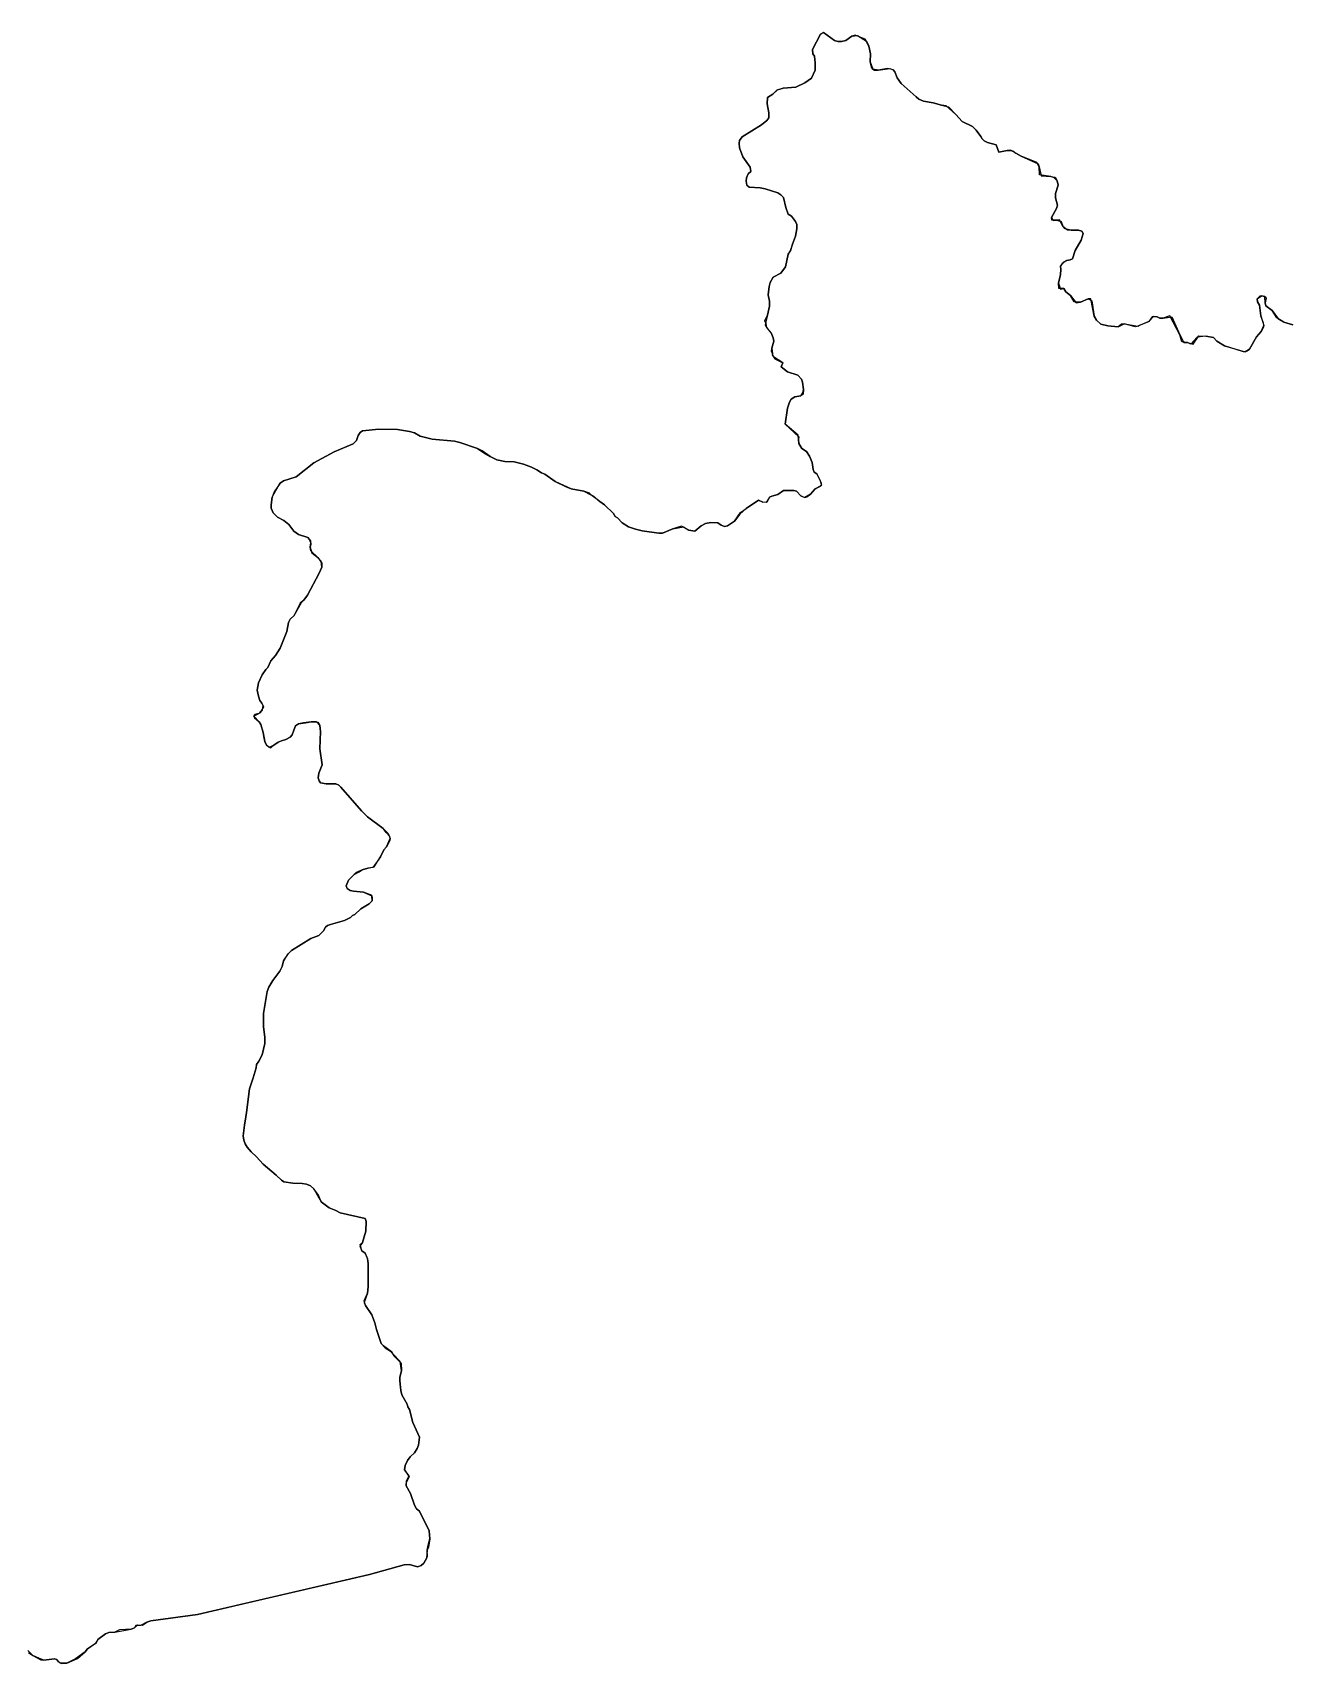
# Model space of a CAD drawing. Extents: x -74 to -34.8, y -33.8 to 5.3.
# Drawn here: x -47.112 to -46.141, y -15.962 to -14.703 of the extents above; entities that cross this region are included whole.
import ezdxf

# ---------------------------------------------------------------- set-up
doc = ezdxf.new("R2010")
doc.units = 0
doc.header["$LTSCALE"] = 2
doc.layers.add('UFEBRASIL', color=7, linetype='Continuous')

msp = doc.modelspace()

# ---------------------------------------------------------------- linework, layer by layer
at = {"layer": 'UFEBRASIL'}
for points in [[(-46.1387, -14.9285), (-46.1457, -14.9265), (-46.151, -14.9231), (-46.1547, -14.9174), (-46.1595, -14.9138), (-46.16, -14.9116), (-46.1604, -14.9067), (-46.1629, -14.9061), (-46.1641, -14.9065), (-46.1664, -14.9084), (-46.1659, -14.9107), (-46.1644, -14.9135), (-46.1635, -14.9216), (-46.1612, -14.9291), (-46.1616, -14.931), (-46.1631, -14.9338), (-46.1669, -14.9379), (-46.1721, -14.9473), (-46.1756, -14.9494), (-46.1768, -14.9494), (-46.1914, -14.9447), (-46.1975, -14.9413), (-46.2, -14.9384), (-46.2058, -14.9372), (-46.2126, -14.938), (-46.2176, -14.9434), (-46.22, -14.9423), (-46.2245, -14.9417), (-46.226, -14.9362), (-46.2337, -14.9215), (-46.2389, -14.9234), (-46.2414, -14.9233), (-46.2436, -14.9223), (-46.2474, -14.9223), (-46.2498, -14.9259), (-46.2585, -14.9295), (-46.2601, -14.93), (-46.269, -14.9279), (-46.2709, -14.9281), (-46.2737, -14.9301), (-46.2816, -14.9294), (-46.2869, -14.9281), (-46.2903, -14.925), (-46.2922, -14.9218), (-46.2947, -14.9086), (-46.2967, -14.9084), (-46.3027, -14.911), (-46.3076, -14.9108), (-46.3103, -14.906), (-46.3139, -14.903), (-46.3155, -14.9006), (-46.3193, -14.9004), (-46.3196, -14.8965), (-46.318, -14.8896), (-46.3179, -14.8859), (-46.3182, -14.8833), (-46.3154, -14.8799), (-46.3131, -14.8788), (-46.3107, -14.8785), (-46.3089, -14.8776), (-46.3069, -14.8711), (-46.3021, -14.8631), (-46.3005, -14.8581), (-46.3017, -14.8563), (-46.3041, -14.8554), (-46.31, -14.8556), (-46.3145, -14.8545), (-46.3162, -14.8524), (-46.3188, -14.8475), (-46.3249, -14.8478), (-46.3251, -14.8456), (-46.3211, -14.8389), (-46.3203, -14.8363), (-46.3219, -14.8306), (-46.322, -14.8273), (-46.32, -14.8209), (-46.3207, -14.8173), (-46.323, -14.815), (-46.3257, -14.814), (-46.3343, -14.8129), (-46.3346, -14.8066), (-46.3364, -14.8033), (-46.3485, -14.7983), (-46.3526, -14.7961), (-46.3568, -14.7937), (-46.3594, -14.794), (-46.3658, -14.7954), (-46.3679, -14.7896), (-46.3744, -14.7879), (-46.377, -14.7866), (-46.3786, -14.7851), (-46.3795, -14.7831), (-46.3831, -14.7783), (-46.386, -14.7756), (-46.3941, -14.7716), (-46.3988, -14.7661), (-46.4063, -14.7596), (-46.4101, -14.759), (-46.4164, -14.7571), (-46.4238, -14.756), (-46.4274, -14.7545), (-46.4296, -14.7527), (-46.4412, -14.7422), (-46.4441, -14.738), (-46.4461, -14.7334), (-46.4474, -14.7317), (-46.4516, -14.7306), (-46.4588, -14.732), (-46.4631, -14.7312), (-46.464, -14.7297), (-46.465, -14.7255), (-46.4649, -14.7193), (-46.466, -14.7136), (-46.469, -14.7082), (-46.4766, -14.7051), (-46.4793, -14.7058), (-46.4838, -14.709), (-46.4873, -14.7099), (-46.49, -14.71), (-46.4926, -14.7091), (-46.5011, -14.703), (-46.5034, -14.7041), (-46.5097, -14.7161), (-46.5092, -14.7195), (-46.5081, -14.7212), (-46.5074, -14.7263), (-46.5075, -14.7321), (-46.5103, -14.7383), (-46.5155, -14.7419), (-46.5224, -14.7451), (-46.5322, -14.746), (-46.5371, -14.7475), (-46.5403, -14.7505), (-46.5442, -14.753), (-46.5445, -14.758), (-46.5434, -14.7649), (-46.5432, -14.7687), (-46.5449, -14.7708), (-46.5489, -14.7742), (-46.5638, -14.7834), (-46.5659, -14.7864), (-46.5663, -14.7884), (-46.5659, -14.792), (-46.5634, -14.799), (-46.5577, -14.807), (-46.5573, -14.8102), (-46.5592, -14.8121), (-46.5605, -14.815), (-46.5608, -14.8177), (-46.5603, -14.8207), (-46.5585, -14.8222), (-46.5499, -14.8228), (-46.546, -14.8236), (-46.5364, -14.8267), (-46.5339, -14.8283), (-46.5319, -14.8303), (-46.5302, -14.8381), (-46.5283, -14.8431), (-46.5258, -14.8447), (-46.5226, -14.8488), (-46.5216, -14.8512), (-46.5217, -14.8546), (-46.5228, -14.8601), (-46.5251, -14.8663), (-46.5269, -14.8715), (-46.5284, -14.8741), (-46.5304, -14.8837), (-46.534, -14.8887), (-46.5399, -14.8919), (-46.5423, -14.896), (-46.5431, -14.899), (-46.5438, -14.9053), (-46.5427, -14.9102), (-46.5428, -14.9141), (-46.5443, -14.9212), (-46.5456, -14.9262), (-46.546, -14.9289), (-46.5441, -14.9318), (-46.5415, -14.9348), (-46.5399, -14.9385), (-46.5394, -14.9413), (-46.5409, -14.9466), (-46.5404, -14.9508), (-46.5408, -14.9516), (-46.5386, -14.9548), (-46.5324, -14.958), (-46.5337, -14.961), (-46.5288, -14.9649), (-46.521, -14.9674), (-46.5181, -14.9705), (-46.5173, -14.9729), (-46.5166, -14.9784), (-46.5168, -14.982), (-46.5187, -14.9835), (-46.5233, -14.9841), (-46.526, -14.986), (-46.5273, -14.9882), (-46.5289, -14.9929), (-46.5308, -15.0053), (-46.5202, -15.0151), (-46.5204, -15.0172), (-46.5201, -15.0202), (-46.5178, -15.0239), (-46.5142, -15.0263), (-46.5119, -15.0299), (-46.5099, -15.0348), (-46.509, -15.0403), (-46.5082, -15.0422), (-46.5063, -15.0436), (-46.5039, -15.0481), (-46.5026, -15.0523), (-46.5036, -15.0534), (-46.5075, -15.0551), (-46.5112, -15.0592), (-46.5155, -15.0618), (-46.5166, -15.0616), (-46.5185, -15.0606), (-46.5219, -15.057), (-46.5241, -15.0564), (-46.5261, -15.0564), (-46.532, -15.0564), (-46.5364, -15.0594), (-46.5409, -15.0608), (-46.5428, -15.0617), (-46.5454, -15.0656), (-46.5478, -15.0655), (-46.5513, -15.0639), (-46.5609, -15.0704), (-46.5657, -15.0748), (-46.5699, -15.08), (-46.5753, -15.0836), (-46.5775, -15.0841), (-46.5801, -15.0831), (-46.5827, -15.0814), (-46.588, -15.0811), (-46.5921, -15.082), (-46.5956, -15.0837), (-46.6003, -15.0878), (-46.605, -15.087), (-46.6106, -15.084), (-46.6175, -15.086), (-46.6254, -15.0895), (-46.6281, -15.0895), (-46.641, -15.0876), (-46.6463, -15.0864), (-46.6515, -15.0846), (-46.6564, -15.0815), (-46.66, -15.0776), (-46.6619, -15.0764), (-46.6633, -15.0742), (-46.6702, -15.0674), (-46.6738, -15.0649), (-46.6806, -15.0598), (-46.6817, -15.0586), (-46.686, -15.057), (-46.6958, -15.0551), (-46.7015, -15.0525), (-46.7083, -15.0495), (-46.7161, -15.0438), (-46.7188, -15.0428), (-46.7225, -15.0404), (-46.7265, -15.0384), (-46.7326, -15.0362), (-46.7398, -15.0344), (-46.7472, -15.0341), (-46.7533, -15.0327), (-46.7585, -15.0303), (-46.7646, -15.0259), (-46.7683, -15.024), (-46.7819, -15.0193), (-46.7859, -15.0184), (-46.8033, -15.0169), (-46.8124, -15.0144), (-46.8168, -15.012), (-46.8206, -15.0108), (-46.8299, -15.0093), (-46.8443, -15.0091), (-46.8569, -15.0103), (-46.8588, -15.0118), (-46.8604, -15.014), (-46.8617, -15.0178), (-46.8642, -15.0204), (-46.8788, -15.0267), (-46.8945, -15.0351), (-46.9083, -15.0459), (-46.9181, -15.049), (-46.9206, -15.0509), (-46.9251, -15.0575), (-46.9266, -15.0617), (-46.9276, -15.0675), (-46.9274, -15.07), (-46.926, -15.0736), (-46.9227, -15.0771), (-46.9176, -15.0797), (-46.9138, -15.0827), (-46.91, -15.0879), (-46.9064, -15.0903), (-46.8992, -15.0928), (-46.8971, -15.0953), (-46.8969, -15.098), (-46.8975, -15.1001), (-46.8961, -15.1046), (-46.8914, -15.1082), (-46.8883, -15.1125), (-46.8884, -15.1156), (-46.8904, -15.1202), (-46.8994, -15.1372), (-46.9022, -15.141), (-46.9052, -15.1434), (-46.9097, -15.1529), (-46.9128, -15.1558), (-46.9141, -15.1583), (-46.9154, -15.1652), (-46.9206, -15.1782), (-46.9241, -15.1837), (-46.9277, -15.1879), (-46.9301, -15.193), (-46.9317, -15.1945), (-46.9344, -15.1988), (-46.9373, -15.205), (-46.9382, -15.2106), (-46.9373, -15.2152), (-46.9362, -15.2184), (-46.9346, -15.2205), (-46.9335, -15.2235), (-46.9352, -15.2266), (-46.9372, -15.2287), (-46.9409, -15.2307), (-46.9403, -15.2319), (-46.9368, -15.2351), (-46.9354, -15.2371), (-46.9336, -15.2431), (-46.9325, -15.2502), (-46.9312, -15.2529), (-46.9277, -15.2551), (-46.9254, -15.2529), (-46.9222, -15.2508), (-46.9196, -15.2497), (-46.9161, -15.2487), (-46.9128, -15.2469), (-46.9112, -15.245), (-46.91, -15.2414), (-46.9086, -15.238), (-46.9063, -15.2366), (-46.9009, -15.2358), (-46.8965, -15.2351), (-46.8915, -15.2353), (-46.89, -15.2378), (-46.8893, -15.2425), (-46.8898, -15.2559), (-46.888, -15.2682), (-46.8908, -15.2746), (-46.8913, -15.2781), (-46.8904, -15.2805), (-46.8893, -15.2822), (-46.885, -15.2829), (-46.8776, -15.2828), (-46.8753, -15.2839), (-46.8737, -15.2854), (-46.8578, -15.3037), (-46.8532, -15.3082), (-46.8411, -15.3174), (-46.8372, -15.3213), (-46.8357, -15.3251), (-46.8359, -15.3265), (-46.8384, -15.3315), (-46.8404, -15.3339), (-46.8432, -15.3393), (-46.8491, -15.3475), (-46.8528, -15.348), (-46.8572, -15.3492), (-46.861, -15.351), (-46.8635, -15.3528), (-46.8678, -15.3573), (-46.8695, -15.3615), (-46.8687, -15.3636), (-46.8664, -15.3652), (-46.864, -15.3657), (-46.8563, -15.3664), (-46.8499, -15.3693), (-46.8494, -15.3708), (-46.8495, -15.3732), (-46.8519, -15.3755), (-46.8583, -15.3793), (-46.8628, -15.3836), (-46.8648, -15.3846), (-46.8663, -15.386), (-46.8709, -15.3884), (-46.8816, -15.3913), (-46.8839, -15.3923), (-46.8856, -15.3935), (-46.8871, -15.3964), (-46.8907, -15.4), (-46.897, -15.4023), (-46.9119, -15.4115), (-46.9151, -15.4148), (-46.9179, -15.4195), (-46.9191, -15.4238), (-46.9208, -15.4274), (-46.9263, -15.4347), (-46.9293, -15.4399), (-46.9305, -15.4431), (-46.9333, -15.4602), (-46.9335, -15.464), (-46.9334, -15.4704), (-46.9324, -15.4783), (-46.9324, -15.4832), (-46.9344, -15.4921), (-46.9369, -15.4969), (-46.9387, -15.4995), (-46.939, -15.5021), (-46.9413, -15.5097), (-46.9442, -15.5182), (-46.9465, -15.5364), (-46.9471, -15.5398), (-46.9482, -15.5462), (-46.9491, -15.5546), (-46.9487, -15.5578), (-46.9476, -15.5608), (-46.9461, -15.5633), (-46.943, -15.567), (-46.9388, -15.5707), (-46.9337, -15.5763), (-46.9236, -15.5849), (-46.9195, -15.5888), (-46.9177, -15.59), (-46.9109, -15.591), (-46.9035, -15.5912), (-46.9003, -15.5918), (-46.8971, -15.5932), (-46.8945, -15.5954), (-46.8906, -15.6023), (-46.8888, -15.6056), (-46.8826, -15.6101), (-46.8776, -15.6121), (-46.8743, -15.614), (-46.8549, -15.6183), (-46.8541, -15.6206), (-46.8545, -15.6281), (-46.8571, -15.6368), (-46.859, -15.6396), (-46.8574, -15.6432), (-46.8549, -15.645), (-46.853, -15.6495), (-46.8526, -15.653), (-46.8525, -15.6711), (-46.8532, -15.6761), (-46.8557, -15.6831), (-46.8547, -15.6854), (-46.8497, -15.6926), (-46.8474, -15.6989), (-46.8463, -15.704), (-46.8425, -15.7147), (-46.8395, -15.7182), (-46.8347, -15.7213), (-46.8328, -15.7243), (-46.8271, -15.73), (-46.827, -15.7358), (-46.8281, -15.7408), (-46.8282, -15.7436), (-46.8275, -15.7512), (-46.8265, -15.7544), (-46.8225, -15.7616), (-46.8219, -15.7638), (-46.8208, -15.7657), (-46.8181, -15.7757), (-46.8131, -15.7872), (-46.8137, -15.7933), (-46.8149, -15.7959), (-46.8168, -15.7993), (-46.8201, -15.8022), (-46.8223, -15.8052), (-46.824, -15.8089), (-46.8245, -15.8123), (-46.821, -15.8178), (-46.8234, -15.8224), (-46.8232, -15.8246), (-46.82, -15.8307), (-46.8169, -15.8397), (-46.8153, -15.8424), (-46.813, -15.8443), (-46.8055, -15.8594), (-46.805, -15.8657), (-46.8061, -15.872), (-46.807, -15.8744), (-46.8075, -15.8808), (-46.8096, -15.8843), (-46.8117, -15.8861), (-46.8144, -15.8872), (-46.8206, -15.8854), (-46.8249, -15.8857), (-46.8516, -15.8931), (-46.9843, -15.924), (-47.0205, -15.9288), (-47.0234, -15.9298), (-47.0283, -15.9324), (-47.032, -15.9324), (-47.0331, -15.9344), (-47.0356, -15.9354), (-47.0446, -15.9359), (-47.0483, -15.9377), (-47.0528, -15.9379), (-47.0553, -15.9389), (-47.0614, -15.9434), (-47.0635, -15.9466), (-47.0693, -15.9505), (-47.0712, -15.9529), (-47.0785, -15.9582), (-47.0852, -15.9615), (-47.0907, -15.9612), (-47.0916, -15.9606), (-47.0929, -15.9588), (-47.0948, -15.9581), (-47.1029, -15.9592), (-47.1069, -15.9578), (-47.1116, -15.9556), (-47.1153, -15.9518)], [(-47.1148, -15.9533), (-47.1116, -15.9556), (-47.1054, -15.9589), (-47.1029, -15.9592), (-47.0948, -15.9581), (-47.0929, -15.9588), (-47.0907, -15.9612), (-47.0891, -15.9617), (-47.0852, -15.9615), (-47.0769, -15.958), (-47.0712, -15.9529), (-47.0693, -15.9505), (-47.0624, -15.9455), (-47.0614, -15.9434), (-47.0553, -15.9389), (-47.0528, -15.9379), (-47.0483, -15.9377), (-47.0427, -15.9365), (-47.0356, -15.9354), (-47.0331, -15.9344), (-47.0305, -15.932), (-47.0269, -15.9322), (-47.0234, -15.9298), (-47.0205, -15.9288), (-46.9843, -15.924), (-46.9525, -15.9166), (-46.9294, -15.9112), (-46.8516, -15.8931), (-46.8249, -15.8857), (-46.8206, -15.8854), (-46.8181, -15.8861), (-46.8144, -15.8872), (-46.8117, -15.8861), (-46.8096, -15.8843), (-46.8069, -15.8792), (-46.807, -15.8744), (-46.8062, -15.8705), (-46.805, -15.8657), (-46.8055, -15.8594), (-46.813, -15.8443), (-46.8153, -15.8424), (-46.8169, -15.8397), (-46.82, -15.8307), (-46.8232, -15.8246), (-46.8231, -15.8209), (-46.821, -15.8169), (-46.8245, -15.8123), (-46.824, -15.8089), (-46.8223, -15.8052), (-46.8201, -15.8022), (-46.8168, -15.7993), (-46.8149, -15.7959), (-46.8137, -15.7933), (-46.8131, -15.7872), (-46.8181, -15.7757), (-46.8208, -15.7657), (-46.8219, -15.7638), (-46.8225, -15.7616), (-46.8265, -15.7544), (-46.8275, -15.7512), (-46.8277, -15.7485), (-46.8282, -15.7436), (-46.8281, -15.7408), (-46.827, -15.7358), (-46.8278, -15.7287), (-46.8333, -15.723), (-46.8347, -15.7213), (-46.8398, -15.7173), (-46.8425, -15.7147), (-46.8463, -15.704), (-46.8474, -15.6989), (-46.8497, -15.6926), (-46.8547, -15.6854), (-46.8558, -15.6818), (-46.8532, -15.6761), (-46.8525, -15.6711), (-46.8526, -15.653), (-46.8531, -15.6491), (-46.8549, -15.645), (-46.8574, -15.6432), (-46.8587, -15.6384), (-46.8571, -15.6368), (-46.8545, -15.6281), (-46.8541, -15.6206), (-46.8549, -15.6183), (-46.8743, -15.614), (-46.8776, -15.6121), (-46.8826, -15.6101), (-46.8888, -15.6056), (-46.891, -15.6003), (-46.8945, -15.5954), (-46.8971, -15.5932), (-46.9003, -15.5918), (-46.9035, -15.5912), (-46.9109, -15.591), (-46.9177, -15.59), (-46.9195, -15.5888), (-46.9236, -15.5849), (-46.9337, -15.5763), (-46.9388, -15.5707), (-46.943, -15.567), (-46.9461, -15.5633), (-46.9476, -15.5608), (-46.9487, -15.5578), (-46.9491, -15.5546), (-46.9482, -15.5462), (-46.9471, -15.5398), (-46.9465, -15.5364), (-46.9442, -15.5182), (-46.9413, -15.5097), (-46.939, -15.5021), (-46.9387, -15.4995), (-46.9369, -15.4969), (-46.9344, -15.4921), (-46.9324, -15.4832), (-46.9324, -15.4783), (-46.9334, -15.4704), (-46.9335, -15.464), (-46.9333, -15.4602), (-46.9305, -15.4431), (-46.9293, -15.4399), (-46.9263, -15.4347), (-46.9208, -15.4274), (-46.9191, -15.4238), (-46.9179, -15.4195), (-46.9142, -15.4138), (-46.9119, -15.4115), (-46.897, -15.4023), (-46.8907, -15.4), (-46.8871, -15.3964), (-46.8856, -15.3935), (-46.8839, -15.3923), (-46.8816, -15.3913), (-46.8709, -15.3884), (-46.8663, -15.386), (-46.8648, -15.3846), (-46.8628, -15.3836), (-46.8583, -15.3793), (-46.8519, -15.3755), (-46.8495, -15.3732), (-46.8499, -15.3693), (-46.8507, -15.3685), (-46.8563, -15.3664), (-46.864, -15.3657), (-46.8664, -15.3652), (-46.8687, -15.3636), (-46.8695, -15.3615), (-46.8678, -15.3573), (-46.8635, -15.3528), (-46.8596, -15.3507), (-46.8572, -15.3492), (-46.8528, -15.348), (-46.848, -15.3468), (-46.8432, -15.3393), (-46.8404, -15.3339), (-46.8384, -15.3315), (-46.8357, -15.3251), (-46.836, -15.3236), (-46.8386, -15.3203), (-46.8411, -15.3174), (-46.8532, -15.3082), (-46.8578, -15.3037), (-46.8737, -15.2854), (-46.8753, -15.2839), (-46.8776, -15.2828), (-46.885, -15.2829), (-46.8893, -15.2822), (-46.8904, -15.2805), (-46.8913, -15.2781), (-46.8908, -15.2746), (-46.888, -15.2682), (-46.8898, -15.2559), (-46.8893, -15.2425), (-46.89, -15.2378), (-46.8926, -15.2349), (-46.8965, -15.2351), (-46.9026, -15.2357), (-46.9063, -15.2366), (-46.9086, -15.238), (-46.91, -15.2414), (-46.9112, -15.245), (-46.9128, -15.2469), (-46.9161, -15.2487), (-46.9196, -15.2497), (-46.9222, -15.2508), (-46.9254, -15.2529), (-46.9291, -15.2548), (-46.9312, -15.2529), (-46.9325, -15.2502), (-46.9329, -15.2476), (-46.9336, -15.2431), (-46.9354, -15.2371), (-46.9368, -15.2351), (-46.9409, -15.2307), (-46.9401, -15.2292), (-46.936, -15.228), (-46.9342, -15.2261), (-46.9337, -15.2223), (-46.9346, -15.2205), (-46.9362, -15.2184), (-46.9373, -15.2152), (-46.9382, -15.2106), (-46.9373, -15.205), (-46.9344, -15.1988), (-46.9317, -15.1945), (-46.9301, -15.193), (-46.9277, -15.1879), (-46.9241, -15.1837), (-46.9206, -15.1782), (-46.9154, -15.1652), (-46.9141, -15.1583), (-46.9128, -15.1558), (-46.9097, -15.1529), (-46.9042, -15.143), (-46.9022, -15.141), (-46.8994, -15.1372), (-46.8904, -15.1202), (-46.8884, -15.1156), (-46.889, -15.1111), (-46.8914, -15.1082), (-46.897, -15.1031), (-46.8975, -15.1001), (-46.8969, -15.0969), (-46.8978, -15.0942), (-46.8992, -15.0928), (-46.9064, -15.0903), (-46.91, -15.0879), (-46.9138, -15.0827), (-46.9176, -15.0797), (-46.9227, -15.0771), (-46.926, -15.0736), (-46.9274, -15.07), (-46.9276, -15.0675), (-46.9266, -15.0617), (-46.9238, -15.0564), (-46.9206, -15.0509), (-46.9181, -15.049), (-46.9083, -15.0459), (-46.8945, -15.0351), (-46.8788, -15.0267), (-46.8642, -15.0204), (-46.8617, -15.0178), (-46.8604, -15.014), (-46.8588, -15.0118), (-46.8569, -15.0103), (-46.8443, -15.0091), (-46.8299, -15.0093), (-46.8206, -15.0108), (-46.8168, -15.012), (-46.8124, -15.0144), (-46.8033, -15.0169), (-46.7859, -15.0184), (-46.7819, -15.0193), (-46.7683, -15.024), (-46.7632, -15.0273), (-46.7585, -15.0303), (-46.7533, -15.0327), (-46.7472, -15.0341), (-46.7398, -15.0344), (-46.7326, -15.0362), (-46.7265, -15.0384), (-46.7225, -15.0404), (-46.7188, -15.0428), (-46.7161, -15.0438), (-46.7083, -15.0495), (-46.7002, -15.0534), (-46.6958, -15.0551), (-46.686, -15.057), (-46.6806, -15.0598), (-46.6788, -15.0605), (-46.6738, -15.0649), (-46.6702, -15.0674), (-46.6633, -15.0742), (-46.6619, -15.0764), (-46.66, -15.0776), (-46.6564, -15.0815), (-46.6515, -15.0846), (-46.6463, -15.0864), (-46.641, -15.0876), (-46.6281, -15.0895), (-46.6254, -15.0895), (-46.6175, -15.086), (-46.6091, -15.0845), (-46.605, -15.087), (-46.6003, -15.0878), (-46.5956, -15.0837), (-46.5921, -15.082), (-46.588, -15.0811), (-46.5827, -15.0814), (-46.5801, -15.0831), (-46.5775, -15.0841), (-46.5753, -15.0836), (-46.5699, -15.08), (-46.5652, -15.0733), (-46.5609, -15.0704), (-46.5513, -15.0639), (-46.5478, -15.0655), (-46.5446, -15.0653), (-46.5439, -15.0639), (-46.5428, -15.0617), (-46.5409, -15.0608), (-46.5364, -15.0594), (-46.532, -15.0564), (-46.5261, -15.0564), (-46.5241, -15.0564), (-46.5219, -15.057), (-46.5185, -15.0606), (-46.5155, -15.0618), (-46.5139, -15.0613), (-46.5112, -15.0592), (-46.5075, -15.0551), (-46.5026, -15.0523), (-46.5027, -15.0509), (-46.5039, -15.0481), (-46.5063, -15.0436), (-46.5082, -15.0422), (-46.509, -15.0403), (-46.5099, -15.0348), (-46.5119, -15.0299), (-46.5142, -15.0263), (-46.5178, -15.0239), (-46.5201, -15.0202), (-46.5204, -15.0172), (-46.5207, -15.0137), (-46.5308, -15.0053), (-46.5289, -14.9929), (-46.5273, -14.9882), (-46.526, -14.986), (-46.5233, -14.9841), (-46.5187, -14.9835), (-46.517, -14.981), (-46.5166, -14.9784), (-46.5173, -14.9729), (-46.5181, -14.9705), (-46.521, -14.9674), (-46.5288, -14.9649), (-46.5337, -14.961), (-46.5324, -14.958), (-46.5397, -14.9532), (-46.5404, -14.9508), (-46.5412, -14.9491), (-46.5409, -14.9466), (-46.5394, -14.9413), (-46.5399, -14.9385), (-46.5415, -14.9348), (-46.5448, -14.9307), (-46.5453, -14.9277), (-46.5465, -14.9254), (-46.5443, -14.9212), (-46.5428, -14.9141), (-46.5427, -14.9102), (-46.5438, -14.9053), (-46.5431, -14.899), (-46.5423, -14.896), (-46.5399, -14.8919), (-46.534, -14.8887), (-46.5304, -14.8837), (-46.5284, -14.8741), (-46.5262, -14.8711), (-46.5251, -14.8663), (-46.5228, -14.8601), (-46.5217, -14.8546), (-46.5216, -14.8512), (-46.5226, -14.8488), (-46.5258, -14.8447), (-46.5283, -14.8431), (-46.5302, -14.8381), (-46.5319, -14.8303), (-46.5339, -14.8283), (-46.5364, -14.8267), (-46.546, -14.8236), (-46.5499, -14.8228), (-46.5585, -14.8222), (-46.5603, -14.8207), (-46.5608, -14.8177), (-46.5605, -14.815), (-46.5592, -14.8121), (-46.5573, -14.8102), (-46.5577, -14.807), (-46.5634, -14.799), (-46.5659, -14.792), (-46.5663, -14.7884), (-46.5659, -14.7864), (-46.5638, -14.7834), (-46.5489, -14.7742), (-46.5449, -14.7708), (-46.5432, -14.7687), (-46.5434, -14.7649), (-46.5445, -14.758), (-46.5442, -14.753), (-46.5403, -14.7505), (-46.5365, -14.7473), (-46.5322, -14.746), (-46.5224, -14.7451), (-46.5155, -14.7419), (-46.5103, -14.7383), (-46.5075, -14.7321), (-46.5074, -14.7263), (-46.5081, -14.7212), (-46.5092, -14.7195), (-46.5097, -14.7161), (-46.5034, -14.7041), (-46.5011, -14.703), (-46.4926, -14.7091), (-46.49, -14.71), (-46.4873, -14.7099), (-46.4838, -14.709), (-46.4793, -14.7058), (-46.4749, -14.7052), (-46.4678, -14.7095), (-46.466, -14.7136), (-46.4649, -14.7193), (-46.465, -14.7255), (-46.4631, -14.7312), (-46.4618, -14.7319), (-46.4588, -14.732), (-46.4498, -14.7307), (-46.4474, -14.7317), (-46.4461, -14.7334), (-46.4441, -14.738), (-46.4412, -14.7422), (-46.4296, -14.7527), (-46.4274, -14.7545), (-46.4238, -14.756), (-46.4164, -14.7571), (-46.4101, -14.759), (-46.4045, -14.7603), (-46.3988, -14.7661), (-46.3941, -14.7716), (-46.386, -14.7756), (-46.3831, -14.7783), (-46.3795, -14.7831), (-46.3786, -14.7851), (-46.377, -14.7866), (-46.3744, -14.7879), (-46.3679, -14.7896), (-46.3658, -14.7954), (-46.3594, -14.794), (-46.355, -14.7942), (-46.3526, -14.7961), (-46.3485, -14.7983), (-46.3354, -14.8043), (-46.3346, -14.8066), (-46.333, -14.8136), (-46.3257, -14.814), (-46.3222, -14.8146), (-46.3207, -14.8173), (-46.32, -14.8209), (-46.322, -14.8273), (-46.3219, -14.8306), (-46.3203, -14.8363), (-46.3211, -14.8389), (-46.3251, -14.8456), (-46.3237, -14.8481), (-46.3212, -14.8478), (-46.3177, -14.8488), (-46.3162, -14.8524), (-46.3128, -14.8552), (-46.31, -14.8556), (-46.3041, -14.8554), (-46.3017, -14.8563), (-46.3005, -14.8581), (-46.3021, -14.8631), (-46.3069, -14.8711), (-46.3089, -14.8776), (-46.3107, -14.8785), (-46.3131, -14.8788), (-46.3167, -14.8812), (-46.3182, -14.8833), (-46.3179, -14.8859), (-46.318, -14.8896), (-46.3196, -14.8965), (-46.318, -14.901), (-46.3155, -14.9006), (-46.3139, -14.903), (-46.3103, -14.906), (-46.3061, -14.9116), (-46.3027, -14.911), (-46.2967, -14.9084), (-46.2938, -14.9101), (-46.2922, -14.9218), (-46.2903, -14.925), (-46.2869, -14.9281), (-46.2816, -14.9294), (-46.2737, -14.9301), (-46.269, -14.9279), (-46.2672, -14.9281), (-46.2585, -14.9295), (-46.257, -14.9289), (-46.2498, -14.9259), (-46.2461, -14.9219), (-46.2436, -14.9223), (-46.2414, -14.9233), (-46.2389, -14.9234), (-46.2322, -14.9223), (-46.226, -14.9362), (-46.223, -14.9423), (-46.22, -14.9423), (-46.2157, -14.9435), (-46.2113, -14.937), (-46.2058, -14.9372), (-46.2, -14.9384), (-46.1975, -14.9413), (-46.1914, -14.9447), (-46.1756, -14.9494), (-46.1739, -14.9487), (-46.1721, -14.9473), (-46.1669, -14.9379), (-46.1631, -14.9338), (-46.1612, -14.9291), (-46.1615, -14.9273), (-46.1635, -14.9216), (-46.1644, -14.9135), (-46.1659, -14.9107), (-46.1664, -14.9084), (-46.1629, -14.9061), (-46.1604, -14.9067), (-46.1592, -14.908), (-46.16, -14.9116), (-46.1595, -14.9138), (-46.1547, -14.9174), (-46.1499, -14.9241), (-46.1457, -14.9265), (-46.1387, -14.9285)]]:
    msp.add_lwpolyline(points, dxfattribs=at)

doc.saveas('drawing.dxf')
